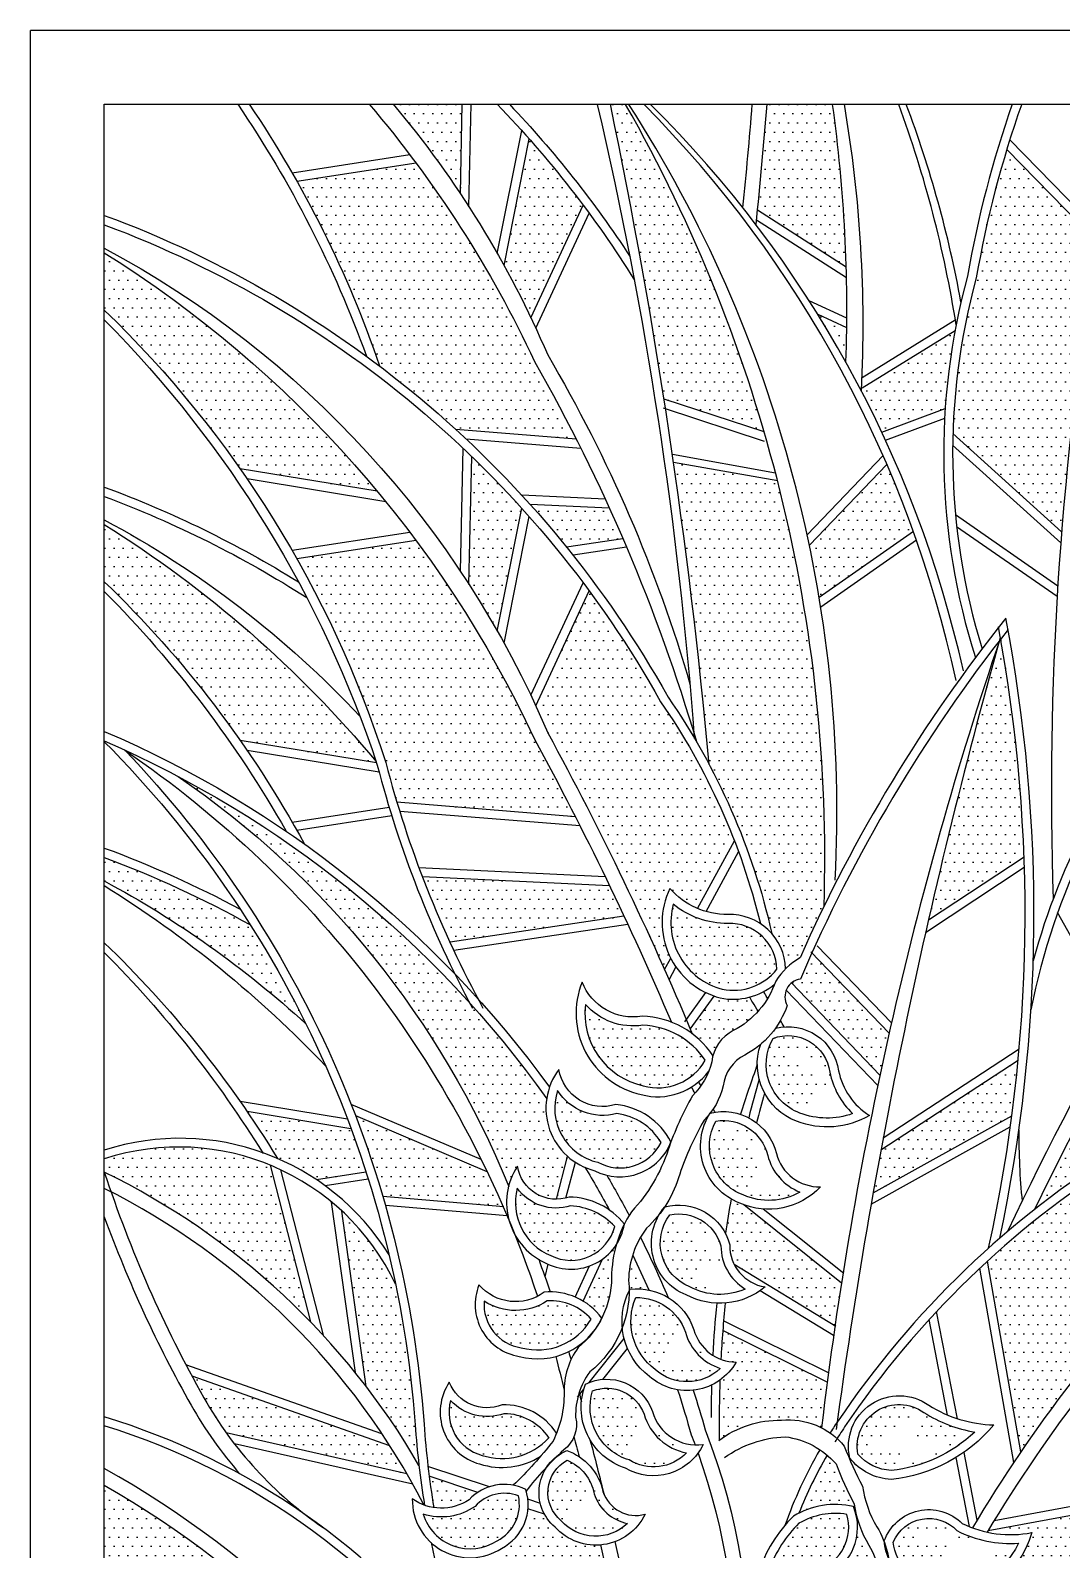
# Model space of a CAD drawing. Extents: x -51224 to -13975, y -20628 to 9094.
# Drawn here: x -36135 to -35438, y -17289 to -16262 of the extents above; entities that cross this region are included whole.
import ezdxf

# ---------------------------------------------------------------- set-up
doc = ezdxf.new("R2010")
doc.units = 0
doc.header["$LTSCALE"] = 5
doc.header["$MEASUREMENT"] = 0
for name, color, linetype in [('0-1', 1, 'CONTINUOUS'), ('0-3', 3, 'CONTINUOUS'), ('0-4', 4, 'CONTINUOUS'), ('MET', 2, 'CONTINUOUS')]:
    doc.layers.add(name, color=color, linetype=linetype)
pattern_1 = [(0, (-64228.711, -13824.664), (3.125, 6.25), [0, -6.25])]

msp = doc.modelspace()

# ---------------------------------------------------------------- hatches: boundary and pattern name
at = {"layer": 'MET'}
h = msp.add_hatch(dxfattribs=at)
h.set_pattern_fill('DOTS', color=256, scale=100, style=0)
h.set_pattern_definition(pattern_1)
h.paths.add_polyline_path([(-35844.4, -16372.5), (-35843.1, -16312.1), (-35889.9, -16312.1, -0.028256)])
h.paths.add_polyline_path([(-35761.3, -16380.4, 0.020153), (-35797.9, -16335.5), (-35814.8, -16421.1, -0.014801), (-35796.7, -16456.4)])
h = msp.add_hatch(dxfattribs=at)
h.set_pattern_fill('DOTS', color=256, scale=100, style=0)
h.set_pattern_definition(pattern_1)
h.paths.add_polyline_path([(-35629.7, -16566.8), (-35700.2, -16554.3, -0.013052), (-35676.1, -16758.5, -0.067332), (-35633.7, -16872.7, -0.174695), (-35624.3, -16896.6, -0.066106), (-35614.6, -16889.3, -0.009125), (-35598.3, -16854.3, 0.070612)])
h.paths.add_polyline_path([(-35732.6, -16312.1), (-35742.9, -16312.1, -0.012859), (-35706.6, -16511.4), (-35638.8, -16533.6, 0.058646)])
h = msp.add_hatch(dxfattribs=at)
h.set_pattern_fill('DOTS', color=256, scale=100, style=0)
h.set_pattern_definition(pattern_1)
h.paths.add_polyline_path([(-35592.4, -16312.1), (-35636.8, -16312.1, -0.00456), (-35643.3, -16383.7), (-35583.3, -16422.2, 0.02686)])
h.paths.add_polyline_path([(-35583.4, -16486.5, 0.005662), (-35582.9, -16463.2), (-35602.4, -16454.3, -0.012032)])
h = msp.add_hatch(dxfattribs=at)
h.set_pattern_fill('DOTS', color=256, scale=100, style=0)
h.set_pattern_definition(pattern_1)
h.paths.add_polyline_path([(-35511.1, -16534.7), (-35437.6, -16601.1, -0.020135), (-35416.3, -16423.7, -0.007434), (-35414.8, -16403.9), (-35474.7, -16342.7, 0.031016), (-35495.3, -16429.5, 0.059522)])
h = msp.add_hatch(dxfattribs=at)
h.set_pattern_fill('DOTS', color=256, scale=100, style=0)
h.set_pattern_definition(pattern_1)
h.paths.add_polyline_path([(-35847.5, -16531.9), (-35766, -16538.6, 0.0123), (-35794.2, -16486.1, 0.050651), (-35874.4, -16351.8), (-35955, -16364.2, -0.046527), (-35899.1, -16489, -0.023137)])
h.paths.add_polyline_path([(-35797.2, -16582.6, -0.013133), (-35772.5, -16611.6), (-35734.4, -16605.9, 0.004671), (-35743.6, -16585.2)])
h = msp.add_hatch(dxfattribs=at)
h.set_pattern_fill('DOTS', color=256, scale=100, style=0)
h.set_pattern_definition(pattern_1)
h.paths.add_polyline_path([(-36085.3, -16412.5), (-36085.3, -16451.2, -0.04806), (-35993.5, -16558.5), (-35900.6, -16573.8, 0.079678)])
h.paths.add_polyline_path([(-35894.9, -16757.1, 0.009498), (-35887.3, -16784), (-35766.6, -16793.9, 0.006702), (-35794.2, -16741.5, 0.050651), (-35874.4, -16607.1), (-35955, -16619.5, -0.051095)])
h.paths.add_polyline_path([(-35870.1, -16834.4, 0.016347), (-35851.4, -16878.7), (-35733.7, -16861.1, 0.002576), (-35743.4, -16840.6)])
h = msp.add_hatch(dxfattribs=at)
h.set_pattern_fill('DOTS', color=256, scale=100, style=0)
h.set_pattern_definition(pattern_1)
h.paths.add_polyline_path([(-35572.9, -16504.1, -0.000494), (-35573, -16505.9, -0.009971), (-35559.3, -16533.7), (-35516.3, -16517.7, -0.029213), (-35509.6, -16465.1)])
h = msp.add_hatch(dxfattribs=at)
h.set_pattern_fill('DOTS', color=256, scale=100, style=0)
h.set_pattern_definition(pattern_1)
h.paths.add_polyline_path([(-35838.6, -16636.7, -0.013837), (-35819.4, -16668.4), (-35802.9, -16585.2, 0.016904), (-35836.7, -16550.3)])
h.paths.add_polyline_path([(-35706.2, -16897.2), (-35702.1, -16889.5, -0.236339), (-35702.6, -16842.4, 0.113645), (-35683.9, -16855.9), (-35659, -16810.1, 0.059522), (-35708.9, -16716.1, 0.031016), (-35757.2, -16641.2), (-35793.4, -16718.8, -0.007434), (-35785.3, -16737, -0.020135)])
h.paths.add_polyline_path([(-35688.8, -16937.5, -0.000382), (-35687.5, -16940.6, -0.085613), (-35673.5, -16955.4, -0.211809), (-35659.7, -16938.5, 0.089028), (-35643, -16925.4, 0.001039), (-35646.6, -16919.4, 0.001437), (-35648.5, -16915.8, -0.115598), (-35668.5, -16916.4, -0.020679), (-35672.7, -16915.1)])
h = msp.add_hatch(dxfattribs=at)
h.set_pattern_fill('DOTS', color=256, scale=100, style=0)
h.set_pattern_definition(pattern_1)
h.paths.add_polyline_path([(-35608.2, -16610.3, -0.010073), (-35601.6, -16645.3), (-35537.9, -16600.8, 0.015375), (-35555.8, -16555.6)])
h = msp.add_hatch(dxfattribs=at)
h.set_pattern_fill('DOTS', color=256, scale=100, style=0)
h.set_pattern_definition(pattern_1)
h.paths.add_polyline_path([(-35993.5, -16742.2), (-35901.1, -16757.4, 0.000262), (-35901.3, -16756.6, 0.079323), (-36085.3, -16596.2), (-36085.3, -16634.9, -0.04806)])
h = msp.add_hatch(dxfattribs=at)
h.set_pattern_fill('DOTS', color=256, scale=100, style=0)
h.set_pattern_definition(pattern_1)
h.paths.add_polyline_path([(-35154.3, -16600.2, 0.008557), (-35172.9, -16619), (-35094.3, -16640.6, -0.02389), (-35055.4, -16595.4)])
h.paths.add_polyline_path([(-35210.2, -16843.1, 0.015914), (-35190, -16807), (-35310, -16803, 0.004328), (-35330.9, -16835.1)])
h.paths.add_polyline_path([(-35455.9, -17059.4, -0.064011), (-35316.7, -16976, 0.042189), (-35244.3, -16893.9), (-35349.9, -16865.5, 0.025021)])
h = msp.add_hatch(dxfattribs=at)
h.set_pattern_fill('DOTS', color=256, scale=100, style=0)
h.set_pattern_definition(pattern_1)
h.paths.add_polyline_path([(-35478.8, -16673.7, 0.000266), (-35479.5, -16674.6, 0.012522), (-35527.6, -16863.6), (-35463, -16821, 0.035264)])
h = msp.add_hatch(dxfattribs=at)
h.set_pattern_fill('DOTS', color=256, scale=100, style=0)
h.set_pattern_definition(pattern_1)
h.paths.add_polyline_path([(-35915.2, -16996.2, -0.019491), (-35896.9, -17050.7), (-35815.5, -17057.5, 0.008993), (-35826.3, -17033.9)])
h.paths.add_polyline_path([(-36035.4, -16766.6, -0.146878), (-35811.7, -17043.8, -0.082965), (-35805.8, -17030.2, 0.368074), (-35779.4, -17052.5), (-35771.8, -17023.6, -0.25418), (-35786, -16984.5, 0.116693)])
h.paths.add_polyline_path([(-35742.1, -17105.6, -0.069145), (-35738.8, -17083.2, -0.093982), (-35748.3, -17093), (-35761.3, -17121.4, -0.09996), (-35748.7, -17132.9, 0.115857)])
h.paths.add_polyline_path([(-35727.8, -17090.3, 0.070049), (-35730.6, -17107.2, -0.022195), (-35730.2, -17113.4, -0.0826), (-35716.9, -17113.8, 0.009056)])
h = msp.add_hatch(dxfattribs=at)
h.set_pattern_fill('DOTS', color=256, scale=100, style=0)
h.set_pattern_definition(pattern_1)
h.paths.add_polyline_path([(-35948.9, -16933.9, 0.026278), (-35986.5, -16867, 0.037889), (-36085.3, -16821.4), (-36085.3, -16837.3, -0.062663)])
h.paths.add_polyline_path([(-35988.7, -16993.2, -0.012858), (-35968.1, -17025, -0.045024), (-35941.8, -17039.3), (-35908.3, -17034.1, 0.010614), (-35918.4, -17004.8)])
h = msp.add_hatch(dxfattribs=at)
h.set_pattern_fill('DOTS', scale=100, style=0)
h.set_pattern_definition(pattern_1)
edge = h.paths.add_edge_path()
edge.add_arc((-35771.5, -17099.9), 42.9, 42.4347, 87.7573)
edge.add_arc((-35779.5, -17025.9), 32.6, 216.1166, 287.2577, ccw=False)
edge.add_arc((-35768.3, -17054.8), 38.8, 165.605, 247.4768)
edge.add_arc((-35769.5, -17063.2), 30.6, 243.5251, 345.2523)
edge = h.paths.add_edge_path()
edge.add_arc((-35744, -17035.7), 41.5, 31.3781, 82.4478)
edge.add_arc((-35748.2, -16959.9), 35.9, 212.1859, 285.5371, ccw=False)
edge.add_arc((-35742.9, -16990.9), 37.5, 161.5606, 257.0397)
edge.add_arc((-35736.4, -17000.3), 31.1, 241.2384, 333.6474)
edge = h.paths.add_edge_path()
edge.add_arc((-35723.3, -16988.5), 53.8, 33.8978, 87.578)
edge.add_arc((-35727.7, -16892.6), 42.7, 221.2854, 278.9359, ccw=False)
edge.add_arc((-35709.9, -16926.8), 50.2, 173.0921, 257.7815)
edge.add_arc((-35710.8, -16940.2), 36.9, 254.6177, 330.3629)
edge = h.paths.add_edge_path()
edge.add_arc((-35662.1, -16897.8), 31.8, 1.3562, 92.1256)
edge.add_arc((-35663.8, -16808.4), 57.6, 230.757, 270.5639, ccw=False)
edge.add_arc((-35655.2, -16865.4), 46.7, 164.5842, 255.2337)
edge.add_arc((-35659.8, -16873.4), 37.9, 258.8615, 321.3503)
edge = h.paths.add_edge_path()
edge.add_arc((-35622.7, -16970.4), 28.6, 7.5818, 110.6768, ccw=False)
edge.add_arc((-35542.5, -16956.2), 53, 191.3468, 226.4304)
edge.add_arc((-35596.3, -16946.1), 51.5, 248.9836, 289.6136, ccw=False)
edge.add_arc((-35602.2, -16961.2), 35.3, 150.1777, 249.189, ccw=False)
edge = h.paths.add_edge_path()
edge.add_arc((-35666.6, -17030.2), 31, 13.6108, 99.1965, ccw=False)
edge.add_arc((-35601.5, -17014.1), 36, 194.1039, 248.4346)
edge.add_arc((-35635.8, -17011.3), 41.9, 245.7438, 300.1079, ccw=False)
edge.add_arc((-35640.6, -17016.6), 35.3, 151.2176, 249.4447, ccw=False)
edge = h.paths.add_edge_path()
edge.add_arc((-35696.8, -17092.2), 29.8, 15.8061, 101.5558, ccw=False)
edge.add_arc((-35633.9, -17083.9), 34.2, 180.282, 238.6534)
edge.add_arc((-35668.9, -17074.5), 42.4, 241.5645, 294.0302, ccw=False)
edge.add_arc((-35677.4, -17082.2), 31.8, 142.9301, 248.3543, ccw=False)
edge = h.paths.add_edge_path()
edge.add_arc((-35724.9, -17153.7), 34.7, 18.9456, 91.3188, ccw=False)
edge.add_arc((-35657.5, -17132.7), 35.9, 195.6588, 252.0736)
edge.add_arc((-35691, -17143.4), 32.4, 228.2761, 313.6683, ccw=False)
edge.add_arc((-35688.5, -17135.1), 40.5, 156.6453, 233.54, ccw=False)
h = msp.add_hatch(dxfattribs=at)
h.set_pattern_fill('DOTS', color=256, scale=100, style=0)
h.set_pattern_definition(pattern_1)
h.paths.add_polyline_path([(-35560.5, -16968.5, -0.00277), (-35554.3, -16940.2), (-35606.5, -16886, 0.004609), (-35614.3, -16903.7, 0.139817), (-35620.3, -16906.2)])
h = msp.add_hatch(dxfattribs=at)
h.set_pattern_fill('DOTS', color=256, scale=100, style=0)
h.set_pattern_definition(pattern_1)
h.paths.add_polyline_path([(-35374.5, -17292.2, 0.015604), (-35334, -17248), (-35487.3, -17276.5, 0.000296), (-35487.9, -17277.6, 0.102783), (-35457.8, -17277.9, -0.111165), (-35470.1, -17301.2)])
h.paths.add_polyline_path([(-35367.3, -17115.8, 0.010349), (-35394.7, -17147), (-35254.2, -17140.8, 0.010066), (-35234, -17107.8)])
h.paths.add_polyline_path([(-35204.4, -17053.5, 0.031871), (-35156.5, -16941, 0.053262), (-35324.5, -17071.8)])
h = msp.add_hatch(dxfattribs=at)
h.set_pattern_fill('DOTS', color=256, scale=100, style=0)
h.set_pattern_definition(pattern_1)
h.paths.add_polyline_path([(-35471.3, -16996.2, 0.009034), (-35467, -16958.5), (-35559.8, -17019.1, 0.001898), (-35565.1, -17048.2)])
h = msp.add_hatch(dxfattribs=at)
h.set_pattern_fill('DOTS', color=256, scale=100, style=0)
h.set_pattern_definition(pattern_1)
h.paths.add_polyline_path([(-35304.4, -17039.5, -0.005638), (-35287.3, -17024.5), (-35283.1, -16968.9, 0.008916), (-35303.9, -16977.1)])
h.paths.add_polyline_path([(-35465.1, -17223.3, -0.025381), (-35403.5, -17141.8), (-35418.7, -17039.5, 0.035018), (-35487.7, -17094.3)])
at = {"layer": 'MET', "linetype": 'CONTINUOUS'}
h = msp.add_hatch(dxfattribs=at)
h.set_pattern_fill('DOTS', color=256, scale=100, style=0)
h.set_pattern_definition(pattern_1)
h.paths.add_polyline_path([(-35880.6, -17238.2, 0.011269), (-35892.1, -17219.3), (-36025.9, -17172.2, 0.004849), (-36017.9, -17186.8, 0.026856), (-36002.8, -17210.5)])
h.paths.add_polyline_path([(-35908.1, -17179.1, -0.03218), (-35872.4, -17232.4, -0.010433), (-35875, -17205.1, 0.03293), (-35888.3, -17109.9, 0.095283), (-35924.6, -17060.5)])
h.paths.add_polyline_path([(-35945.8, -17135.4), (-35973.1, -17029.5, 0.178368), (-36085.3, -17025.2), (-36085.3, -17034.1, -0.087067)])
at = {"layer": 'MET'}
h = msp.add_hatch(dxfattribs=at)
h.set_pattern_fill('DOTS', color=256, scale=100, style=0)
h.set_pattern_definition(pattern_1)
h.paths.add_polyline_path([(-35627.1, -17201.9, -0.143846), (-35600, -17207, -0.002967), (-35596.2, -17176.2), (-35666.8, -17141.2, 0.00581), (-35668.1, -17160.7, 0.08905), (-35657.7, -17162.6, -0.107789), (-35668.7, -17174.8, 0.012105), (-35669.2, -17215.5, -0.167276)])
h.paths.add_polyline_path([(-35652.6, -17056.2, -0.01521), (-35655.3, -17055.1, -0.039796), (-35661.2, -17052.3, 0.007004), (-35665.1, -17075.5, -0.058752), (-35662.1, -17083.3, 0.123248), (-35659.1, -17096.7), (-35590.9, -17138.2, -0.002798), (-35586.5, -17109.2)])
h = msp.add_hatch(dxfattribs=at)
h.set_pattern_fill('DOTS', scale=100, style=0)
h.set_pattern_definition(pattern_1)
edge = h.paths.add_edge_path()
edge.add_arc((-35814.6, -17277.7), 26.4, 68.8835, 138.5713)
edge.add_arc((-35857.2, -17227.5), 39.9, 252.055, 304.8191, ccw=False)
edge.add_arc((-35837.9, -17255.9), 33.1, 196.8514, 303.465)
edge.add_arc((-35831.9, -17258.9), 27.4, 296.5563, 372.3117)
edge = h.paths.add_edge_path()
edge.add_arc((-35784.6, -17257.8), 31.5, 11.2351, 66.5484, ccw=False)
edge.add_arc((-35725.6, -17242.8), 29.5, 197.5881, 258.9562)
edge.add_arc((-35752.8, -17249.3), 31.1, 221.4504, 313.865, ccw=False)
edge.add_arc((-35760.4, -17250.8), 24.8, 118.2448, 230.5735, ccw=False)
edge = h.paths.add_edge_path()
edge.add_arc((-35745.3, -17207), 26.8, 19.782, 110.9838, ccw=False)
edge.add_arc((-35684.6, -17187.6), 37, 196.1986, 259.531)
edge.add_arc((-35713.7, -17202.3), 31.2, 238.147, 316.0107, ccw=False)
edge.add_arc((-35719.4, -17193.2), 37.2, 162.3712, 253.1445, ccw=False)
edge = h.paths.add_edge_path()
edge.add_arc((-35783.6, -17158.5), 37.3, 41.7668, 93.2044)
edge.add_arc((-35807.2, -17089.2), 38.5, 236.7425, 303.7634, ccw=False)
edge.add_arc((-35798.8, -17123.7), 29.6, 175.6353, 261.4581)
edge.add_arc((-35792.1, -17112.4), 42, 254.6677, 329.647)
edge = h.paths.add_edge_path()
edge.add_arc((-35814.9, -17234), 36.5, 33.2517, 90.0682)
edge.add_arc((-35826.3, -17165.7), 33.7, 222.7691, 289.6208, ccw=False)
edge.add_arc((-35821.8, -17196.5), 30.3, 164.9851, 254.9151)
edge.add_arc((-35816.3, -17184.6), 43.2, 252.0503, 317.5348)
h = msp.add_hatch(dxfattribs=at)
h.set_pattern_fill('DOTS', scale=100, style=0)
h.set_pattern_definition(pattern_1)
edge = h.paths.add_edge_path()
edge.add_arc((-35521.1, -17714.4), 24.5, 71.5768, 160.3033)
edge.add_arc((-35570.9, -17684.4), 34.4, 275.7529, 320.8708, ccw=False)
edge.add_arc((-35546.9, -17705.8), 24.2, 212.2523, 298.1657)
edge.add_arc((-35555.3, -17690.1), 41.9, 298.0731, 358.5435)
edge = h.paths.add_edge_path()
edge.add_arc((-35488.3, -17665.2), 19.8, 26.1456, 133.9812, ccw=False)
edge.add_arc((-35450.3, -17635.8), 29, 225.6729, 278.075)
edge.add_arc((-35469.7, -17654.9), 25.4, 261.6893, 337.9388, ccw=False)
edge.add_arc((-35469.9, -17648), 32.3, 185.3549, 263.8417, ccw=False)
edge = h.paths.add_edge_path()
edge.add_arc((-35492.3, -17589.7), 18.5, 34.7628, 132.7768, ccw=False)
edge.add_arc((-35454.4, -17561.2), 29, 218.2828, 292.3511)
edge.add_arc((-35466.1, -17586.3), 22.8, 245.8707, 355.6218, ccw=False)
edge.add_arc((-35466.8, -17569.5), 38.6, 189.9909, 257.211, ccw=False)
edge = h.paths.add_edge_path()
edge.add_arc((-35522.4, -17641.6), 23.6, 77.867, 156.4098)
edge.add_arc((-35578.9, -17622), 36.3, 289.1803, 343.7899, ccw=False)
edge.add_arc((-35549.1, -17644.1), 21.6, 214.3541, 330.787)
edge.add_arc((-35568.9, -17620.5), 51.5, 318.5729, 362.2749)
edge = h.paths.add_edge_path()
edge.add_arc((-35530.5, -17581.7), 36.5, 84.292, 151.3415)
edge.add_arc((-35618.5, -17542), 60.2, 302.3873, 338.3712, ccw=False)
edge.add_arc((-35568.5, -17579.7), 22.1, 216.6058, 298.1262)
edge.add_arc((-35572, -17555.1), 46.2, 287.5358, 372.1232)
edge = h.paths.add_edge_path()
edge.add_arc((-35495.3, -17513.4), 18.2, 31.6944, 158.7938, ccw=False)
edge.add_arc((-35449.5, -17486.3), 35.1, 209.9539, 288.287)
edge.add_arc((-35470.4, -17509.2), 33.6, 243.2441, 342.116, ccw=False)
edge.add_arc((-35472.4, -17501.1), 40.4, 188.1268, 250.9374, ccw=False)
edge = h.paths.add_edge_path()
edge.add_arc((-35539.3, -17496), 24.5, 80.198, 160.4093)
edge.add_arc((-35609.9, -17473.7), 49.6, 284.6699, 343.5005, ccw=False)
edge.add_arc((-35575.3, -17507.4), 26.3, 212.9125, 304.51)
edge.add_arc((-35578.3, -17486.9), 45.7, 292.9115, 379.2699)
edge = h.paths.add_edge_path()
edge.add_arc((-35502.9, -17440.3), 26.1, 50.9417, 146.4228, ccw=False)
edge.add_arc((-35454.9, -17362.3), 65.8, 241.3063, 276.7007)
edge.add_arc((-35487.4, -17412.9), 42.8, 254.3449, 339.8674, ccw=False)
edge.add_arc((-35490.3, -17420.4), 34.8, 189.0064, 255.7128, ccw=False)
edge = h.paths.add_edge_path()
edge.add_arc((-35551.9, -17425.8), 25.9, 81.1666, 174.8095)
edge.add_arc((-35639.6, -17405.2), 64.5, 302.039, 343.5829, ccw=False)
edge.add_arc((-35590, -17424.4), 38.7, 246.6656, 293.4272)
edge.add_arc((-35594.2, -17415.3), 48.7, 293.6978, 378.0338)
edge = h.paths.add_edge_path()
edge.add_arc((-35512.4, -17374.4), 25.2, 63.4248, 148.4833, ccw=False)
edge.add_arc((-35477.8, -17310.3), 47.6, 240.683, 296.8199)
edge.add_arc((-35500.6, -17340.6), 46, 262.8804, 344.6489, ccw=False)
edge.add_arc((-35507.9, -17360.2), 26, 182.014, 273.4981, ccw=False)
edge = h.paths.add_edge_path()
edge.add_arc((-35572.9, -17352.7), 26.3, 71.4014, 171.2686)
edge.add_arc((-35638.5, -17348.1), 39.6, 299.7351, 359.1111, ccw=False)
edge.add_arc((-35599.7, -17339.8), 46.8, 245.8155, 275.6657)
edge.add_arc((-35610.8, -17341), 48.1, 289.1317, 375.8481)
edge = h.paths.add_edge_path()
edge.add_arc((-35590.7, -17313.2), 48.3, 80.7215, 120.5242)
edge.add_arc((-35552.8, -17334.5), 88.6, 134.7962, 158.931)
edge.add_arc((-35618.3, -17269), 37.8, 242.9832, 296.3684)
edge.add_arc((-35612, -17274.3), 30.3, 290.0811, 376.8318)
edge = h.paths.add_edge_path()
edge.add_arc((-35527.4, -17294.4), 26.1, 43.1749, 157.2066, ccw=False)
edge.add_arc((-35472.2, -17205.3), 79.9, 243.0519, 273.8288)
edge.add_arc((-35515.8, -17262.3), 54, 261.6878, 335.0862, ccw=False)
edge.add_arc((-35514.6, -17279.7), 37.1, 187.1713, 256.0957, ccw=False)
edge = h.paths.add_edge_path()
edge.add_arc((-35547.5, -17219.6), 28.4, 53.8953, 190.5436, ccw=False)
edge.add_arc((-35481.1, -17118.5), 92.7, 237.5778, 260.5634)
edge.add_arc((-35563.1, -17138.9), 97.5, 276.0003, 313.2797, ccw=False)
edge.add_arc((-35551.3, -17204.4), 31.6, 220.3688, 267.0518, ccw=False)
h = msp.add_hatch(dxfattribs=at)
h.set_pattern_fill('DOTS', color=256, scale=100, style=0)
h.set_pattern_definition(pattern_1)
h.paths.add_polyline_path([(-35559, -17394.7, -0.001097), (-35556.9, -17390.4, -0.005939), (-35547.2, -17368.6, 0.044288), (-35554.5, -17353.3, -0.003625), (-35556.7, -17340.8, -0.324126), (-35593.8, -17392.3, -0.198244), (-35632.5, -17381.2, 0.361189), (-35604.9, -17348.3, -0.501947), (-35559.5, -17323.4, -0.000323), (-35559.7, -17322.3, 0.156949), (-35568, -17286.6, -0.101274), (-35577.9, -17258.6, -0.03088), (-35590.2, -17231.5, 0.039107), (-35596.3, -17225.5, 0.036089), (-35615.3, -17264.8, -0.176208), (-35578.4, -17260.3, -0.424854), (-35599.2, -17308.4, -0.17978), (-35629.5, -17311.3, 0.041284), (-35636.2, -17360.7, 0.127883), (-35609.9, -17455.7, 0.188197), (-35583.6, -17422.3, -0.318704)])
at = {"layer": 'MET', "linetype": 'CONTINUOUS'}
h = msp.add_hatch(dxfattribs=at)
h.set_pattern_fill('DOTS', color=256, scale=100, style=0)
h.set_pattern_definition(pattern_1)
h.paths.add_polyline_path([(-35883.4, -17422.9, 0.099038), (-36085.3, -17246), (-36085.3, -17363.5, -0.023587), (-36024.7, -17429.6)])
h.paths.add_polyline_path([(-35844.2, -17519, -0.201809), (-35897.6, -17546.8, -0.279095), (-35936.6, -17528.5, 0.164509), (-35903.7, -17503.2, -0.315427), (-35835.8, -17494.1, -0.00052), (-35835.7, -17493.9, 0.017344), (-35861.1, -17453.8), (-35979.6, -17488.2, -0.021153), (-35935.8, -17555.8, 0.054369), (-35909.6, -17590.9, 0.001844), (-35909.3, -17589.7, -0.461655), (-35847.1, -17569.4, -0.007468), (-35846.9, -17554.7, -0.058651), (-35845.6, -17525.8, -0.012704)])
at = {"layer": 'MET'}
h = msp.add_hatch(dxfattribs=at)
h.set_pattern_fill('DOTS', color=256, scale=100, style=0)
h.set_pattern_definition(pattern_1)
h.paths.add_polyline_path([(-35705.7, -17589.6), (-35700.5, -17595.2, 0.028069), (-35735.6, -17349.8), (-35844.4, -17340.1, 0.111187)])
h.paths.add_polyline_path([(-35780.3, -17274.2, -0.092086), (-35787.4, -17265.5), (-35798.7, -17261.8, -0.259894), (-35816.6, -17288.6, -0.038094), (-35821.8, -17291.5), (-35742.9, -17314.7, 0.003299), (-35749.3, -17286.2, -0.236624)])
h.paths.add_polyline_path([(-35838.5, -17255.7, -0.060634), (-35832.5, -17250.7), (-35865.5, -17239.8, 0.008253), (-35862.4, -17261, 0.187076)])

# ---------------------------------------------------------------- linework, layer by layer
at = {"layer": '0-1'}
for p, q in [((-35844.4, -16372.5, 0), (-35843.1, -16312.1, 0)), ((-35838.6, -16381.4, 0), (-35837.1, -16312.1, 0)), ((-35819.4, -16413, 0), (-35802.9, -16329.9, 0)), ((-35814.8, -16421.1, 0), (-35797.9, -16335.5, 0)), ((-35414.8, -16403.9, 0), (-35474.7, -16342.7, 0)), ((-35414, -16396.1, 0), (-35472.7, -16336.2, 0)), ((-35878.5, -16346.3, 0), (-35958.1, -16358.6, 0)), ((-35874.4, -16351.8, 0), (-35955, -16364.2, 0)), ((-35796.7, -16456.4, 0), (-35761.3, -16380.4, 0)), ((-35583.3, -16422.2, 0), (-35643.3, -16383.7, 0)), ((-35793.4, -16463.4, 0), (-35757.2, -16385.8, 0)), ((-35583.1, -16429.5, 0), (-35644, -16390.4, 0)), ((-35582.9, -16456.6, 0), (-35608.3, -16445, 0)), ((-35582.9, -16463.2, 0), (-35602.4, -16454.3, 0)), ((-35572.6, -16496.9, 0), (-35509.5, -16457.9, 0)), ((-35572.5, -16503.8, 0), (-35509.6, -16465.1, 0)), ((-35638.7, -16540, 0), (-35706.9, -16517.6, 0)), ((-35638.8, -16533.6, 0), (-35706.6, -16511.4, 0)), ((-35559.3, -16533.7, 0), (-35516.3, -16517.7, 0)), ((-35556.7, -16539.1, 0), (-35516.7, -16524.3, 0)), ((-35766, -16538.6, 0), (-35847.5, -16531.9, 0)), ((-35762.8, -16544.8, 0), (-35840.4, -16538.5, 0)), ((-35437.6, -16601.1, 0), (-35511.1, -16534.7, 0)), ((-35844.4, -16627.8, 0), (-35842.6, -16544.6, 0)), ((-35631.1, -16561.5, 0), (-35700.9, -16549, 0)), ((-35609.7, -16603.2, 0), (-35558.4, -16549.6, 0)), ((-35438.2, -16608.7, 0), (-35511.3, -16542.6, 0)), ((-35900.6, -16573.8, 0), (-35993.5, -16558.5, 0)), ((-35838.6, -16636.7, 0), (-35836.7, -16550.3, 0)), ((-35629.7, -16566.8, 0), (-35700.2, -16554.3, 0)), ((-35608.2, -16610.3, 0), (-35555.8, -16555.6, 0)), ((-35894.9, -16580.8, 0), (-35988.7, -16565.4, 0)), ((-35746.4, -16579.1, 0), (-35802.9, -16576.3, 0)), ((-35819.4, -16668.4, 0), (-35802.9, -16585.2, 0)), ((-35814.8, -16676.4, 0), (-35797.9, -16590.8, 0)), ((-35743.6, -16585.2, 0), (-35797.2, -16582.6, 0)), ((-35440.2, -16638, 0), (-35509.4, -16589.8, 0)), ((-35601.6, -16645.3, 0), (-35537.9, -16600.8, 0)), ((-35440.6, -16645, 0), (-35508.6, -16597.7, 0)), ((-35878.5, -16601.7, 0), (-35958.1, -16613.9, 0)), ((-35874.4, -16607.1, 0), (-35955, -16619.5, 0)), ((-35734.4, -16605.9, 0), (-35772.5, -16611.6, 0)), ((-35600.6, -16651.9, 0), (-35535.8, -16606.7, 0)), ((-35731.9, -16611.6, 0), (-35768.1, -16617, 0)), ((-35796.7, -16711.7, 0), (-35761.3, -16635.7, 0)), ((-35793.4, -16718.8, 0), (-35757.2, -16641.2, 0)), ((-35901.1, -16757.4, 0), (-35993.5, -16742.2, 0)), ((-35899.3, -16763.8, 0), (-35988.7, -16749.1, 0)), ((-35766.6, -16793.9, 0), (-35887.3, -16784, 0)), ((-35892.5, -16787.5, 0), (-35958.1, -16797.7, 0)), ((-35890.7, -16793.3, 0), (-35955, -16803.2, 0)), ((-35763.4, -16800.1, 0), (-35885.4, -16790.2, 0)), ((-35683.9, -16855.9, 0), (-35659, -16810.1, 0)), ((-35678.1, -16857.9, 0), (-35656.2, -16817.5, 0)), ((-35527.6, -16863.6, 0), (-35463, -16821, 0)), ((-35746.4, -16834.4, 0), (-35872.4, -16828.3, 0)), ((-35743.4, -16840.6, 0), (-35870.1, -16834.4, 0)), ((-35529.6, -16872.1, 0), (-35462.8, -16828, 0)), ((-35733.7, -16861.1, 0), (-35851.4, -16878.7, 0)), ((-35731, -16866.8, 0), (-35848.8, -16884.4, 0)), ((-35399.9, -16930.9, 0), (-35440.3, -16858.6, 0)), ((-35554.3, -16940.2, 0), (-35607.2, -16885.2, 0)), ((-35552.7, -16933.2, 0), (-35602.9, -16881.1, 0)), ((-35706.2, -16897.2, 0), (-35702.1, -16889.5, 0)), ((-35703.2, -16904.1, 0), (-35698.5, -16895.5, 0)), ((-35560.5, -16968.5, 0), (-35620.3, -16906.2, 0)), ((-35692.6, -16932.5, 0), (-35678.4, -16912.7, 0)), ((-35688.8, -16937.5, 0), (-35672.7, -16915.1, 0)), ((-35562, -16975.6, 0), (-35624, -16911.1, 0)), ((-35559.8, -17019.1, 0), (-35467, -16958.5, 0)), ((-35558.3, -17011, 0), (-35466.3, -16950.8, 0)), ((-35920.8, -16998.3, 0), (-35993.5, -16986.3, 0)), ((-35830.3, -17025.7, 0), (-35918.2, -16988.5, 0)), ((-35918.4, -17004.8, 0), (-35988.7, -16993.2, 0)), ((-35826.3, -17033.9, 0), (-35915.2, -16996.2, 0)), ((-35565.1, -17048.2, 0), (-35471.3, -16996.2, 0)), ((-35566.4, -17055.8, 0), (-35472.3, -17003.6, 0)), ((-35973.1, -17029.5, 0), (-35945.8, -17135.4, 0)), ((-35966.1, -17032.5, 0), (-35937.3, -17144.4, 0)), ((-35779.4, -17052.5, 0), (-35771.8, -17023.6, 0)), ((-35773, -17051.7, 0), (-35766.6, -17027.5, 0)), ((-35908.3, -17034.1, 0), (-35941.8, -17039.3, 0)), ((-35906.7, -17038.9, 0), (-35935.9, -17043.4, 0)), ((-35815, -17057.6, 0), (-35896.9, -17050.7, 0)), ((-35915.4, -17169.7, 0), (-35931.5, -17054.4, 0)), ((-35908.1, -17179.1, 0), (-35924.6, -17060.5, 0)), ((-35812.8, -17063.8, 0), (-35895.1, -17056.8, 0)), ((-35586.5, -17109.2, 0), (-35652.6, -17056.2, 0)), ((-35584.9, -17102.8, 0), (-35639.4, -17059.1, 0)), ((-35761.3, -17121.4, 0), (-35748.3, -17093, 0)), ((-35465.1, -17223.3, 0), (-35487.7, -17094.3, 0)), ((-35787.1, -17105, 0), (-35784.9, -17096.4, 0)), ((-35766.7, -17118.6, 0), (-35757, -17097.6, 0)), ((-35590.4, -17138.5, 0), (-35659.1, -17096.7, 0)), ((-35470, -17230.5, 0), (-35492.9, -17099.2, 0)), ((-35591.9, -17144.6, 0), (-35641.6, -17114.4, 0)), ((-35595.4, -17169.9, 0), (-35666.3, -17134.8, 0)), ((-35514.7, -17198.4, 0), (-35527.2, -17133.9, 0)), ((-35508.1, -17200.9, 0), (-35522.2, -17128.4, 0)), ((-35596.2, -17176.2, 0), (-35666.8, -17141.2, 0)), ((-35897.5, -17211.1, 0), (-36030.1, -17164.4, 0)), ((-35892.1, -17219.3, 0), (-36025.9, -17172.2, 0)), ((-35880.6, -17238.2, 0), (-36002.8, -17210.5, 0)), ((-35876.6, -17245.2, 0), (-35997.3, -17217.9, 0)), ((-35500, -17273.9, 0), (-35509, -17227.2, 0)), ((-35494.7, -17269.5, 0), (-35503.6, -17223.7, 0)), ((-35824.7, -17246.9, 0), (-35866.3, -17233.2, 0)), ((-35832.5, -17250.7, 0), (-35865.5, -17239.8, 0)), ((-35487.3, -17276.5, 0), (-35334, -17248, 0)), ((-35483.1, -17269.7, 0), (-35327.9, -17240.7, 0)), ((-35790.2, -17258.3, 0), (-35798.8, -17255.4, 0)), ((-35787.4, -17265.5, 0), (-35798.7, -17261.8, 0))]:
    msp.add_line(p, q, dxfattribs=at)
at = {"layer": '0-3', "linetype": 'CONTINUOUS'}
for p, q in [((-35790.7, -17095.1, 0), (-35790.3, -17093.7, 0)), ((-35757.3, -17176.5, 0), (-35733.5, -17146.7, 0)), ((-35747.9, -17174.3, 0), (-35731.2, -17153.4, 0)), ((-35765.1, -17186.3, 0), (-35760.8, -17180.9, 0))]:
    msp.add_line(p, q, dxfattribs=at)
at = {"layer": '0-3', "color": 3, "elevation": 0}
msp.add_lwpolyline([(-36085.3, -16312.1), (-35052.2, -16312.1), (-35052.2, -17812.1), (-36085.3, -17812.1)], close=True, dxfattribs=at)
at = {"layer": '0-3', "linetype": 'CONTINUOUS', "elevation": 0}
for points in [[(-35995, -16312.1, -0.062235), (-35907.9, -16482.5)], [(-35987.3, -16312.1, -0.067407), (-35899.1, -16489)], [(-35906, -16312.1, -0.067075), (-35794.2, -16486.1, -0.05785), (-35684.7, -16743)], [(-35889.9, -16312.1, -0.074781), (-35785.3, -16481.6, -0.062226), (-35688.8, -16704.8)], [(-35819.5, -16312.1, -0.052671), (-35726.5, -16431.1)], [(-35811.2, -16312.1, -0.045454), (-35729.5, -16415.2)], [(-35471, -16312.1, 0.041406), (-35501.2, -16428.2, 0.144965), (-35495.9, -16686.2)], [(-35464.6, -16312.1, 0.042239), (-35495.3, -16429.5, 0.142691), (-35491.4, -16680.3)], [(-35399.6, -16312.1, 0.042207), (-35416.3, -16423.7, 0.048156), (-35443.3, -16849.4)], [(-36085.3, -16387.2, -0.178456), (-35703.9, -16712.9, -0.096899), (-35633.7, -16872.7, -0.096899)], [(-36085.3, -16393.6, -0.177765), (-35708.9, -16716.1, -0.092459), (-35641.4, -16866.1)], [(-36085.3, -16409.4, -0.170667), (-35785.3, -16737, -0.025471), (-35687.5, -16940.6, -0.025471)], [(-36085.3, -16412.5, -0.144811), (-35794.2, -16741.5, -0.024063), (-35701.6, -16932.8)], [(-36085.3, -16451.2, -0.124211), (-35894.9, -16757.1, 0.060983), (-35829.1, -16923.3)], [(-36085.3, -16457.8, -0.116043), (-35900.6, -16759, 0.059542), (-35836.2, -16923.3)], [(-35049.2, -16464.4, 0.138882), (-35359.2, -16709.5, 0.115022), (-35456.8, -16891.3)], [(-35049.5, -16471.1, 0.137961), (-35354.5, -16713.2, 0.13357), (-35458.3, -16924.5, 0.13357)], [(-35051.4, -16504.9, 0.125359), (-35281, -16742.7, 0.043296), (-35474.1, -17074.3)], [(-35052, -16516.1, 0.10454), (-35272.7, -16748.2, 0.040924), (-35455.9, -17059.4)], [(-36085.3, -16570.9, -0.05056), (-35953.9, -16635.1, -0.05056)], [(-36085.3, -16577.3, -0.053412), (-35948.3, -16645.7, -0.053412)], [(-36085.3, -16593.1, -0.081994), (-35912.3, -16726, -0.081994)], [(-36085.3, -16596.2, -0.079323), (-35901.3, -16756.6, -0.079323)], [(-36085.3, -16634.9, -0.076189), (-35949.9, -16812.3, -0.076189)], [(-36085.3, -16641.5, -0.066253), (-35962.3, -16803.6, -0.066253)], [(-36085.3, -16736.1, -0.135368), (-35784.1, -16976.8, -0.135368)], [(-36085.3, -16742.6, -0.136266), (-35786, -16984.5, -0.136266)], [(-36085.3, -16743.1, -0.179286), (-35875, -17205.1, 0.020822), (-35868.7, -17259.4, 0.020822)], [(-36071.4, -16748.9, -0.174426), (-35869, -17204.7, 0.021817), (-35862.4, -17261, 0.021817)], [(-36071.4, -16748.9, -0.16432), (-35792.2, -17118.1, -0.16432)], [(-36035.4, -16766.6, -0.146878), (-35811.7, -17043.8)], [(-36085.3, -16815, -0.034826), (-35993.4, -16856.4, -0.034826)], [(-36085.3, -16821.4, -0.037889), (-35986.5, -16867, -0.037889)], [(-36085.3, -16837.3, -0.062663), (-35948.9, -16933.9, -0.062663)], [(-36085.3, -16840.4, -0.062646), (-35935.5, -16962.4, -0.062646)], [(-35624.3, -16896.6, 0.414967), (-35663.4, -16860, -0.218355), (-35702.6, -16842.4, 0.473511), (-35668.5, -16916.4, 0.226882), (-35631.8, -16907.1, 0.226882)], [(-36085.3, -16879, -0.063803), (-35968.1, -17025, -0.063803)], [(-36085.3, -16885.6, -0.056319), (-35977.9, -17021.5, -0.056319)], [(-35614.6, -16889.3, 0.125344), (-35631, -16905, -0.1907), (-35659.7, -16938.5, 0.252134), (-35674.3, -16959.5, -0.139232), (-35687.3, -16982.5, 0.045981), (-35703.8, -17019, -0.111), (-35728.6, -17060.9, 0.144561), (-35742.1, -17105.6, -0.22353), (-35764.7, -17152.8, 0.165363), (-35774.2, -17183.3, -0.118044), (-35781.7, -17216, -0.037668), (-35808.7, -17245.9)], [(-35614.3, -16903.7, 0.539757), (-35623.2, -16921.4, -0.1907), (-35652, -16955, 0.252134), (-35666.5, -16975.9, -0.139232), (-35679.5, -16999, 0.045981), (-35696, -17035.5, -0.140758), (-35718.5, -17072.1, 0.155026), (-35730.6, -17107.2, -0.256829), (-35756.9, -17169.3, 0.165363), (-35766.4, -17199.8, -0.297505), (-35774.4, -17222, 0.043785), (-35799.9, -17249.9, 0.096099)], [(-35673.5, -16955.4, 0.242831), (-35721.4, -16928.7, -0.358992), (-35762, -16905.6, 0.464995), (-35722, -16981.7, 0.308457), (-35676.3, -16965.8, 0.308457)], [(-35643, -16925.4, 0.001039), (-35646.6, -16919.4, 0.001437), (-35648.5, -16915.8, 0.001437)], [(-35636.3, -16917.1, 0.000437), (-35637.8, -16914.6, 0.000975), (-35639.1, -16912.1, 0.000975)], [(-35145.9, -16928.4, 0.214516), (-35589.4, -17203.2, 0.007589), (-35594.6, -17211, 0.007589)], [(-35631.2, -16936.9, -0.446759), (-35588.5, -16965.6, 0.203971), (-35567.6, -16995.9, -0.225979), (-35616.9, -16999.8, -0.405502), (-35641.2, -16947.7, -0.405502)], [(-35625.3, -16935.9, 0.000738), (-35627.8, -16931.6)], [(-35154.7, -16935.7, 0.210495), (-35584.4, -17206.5, 0.009874), (-35591, -17216.6, 0.009874)], [(-35169.7, -16937.7, 0.118379), (-35497.8, -17274.7, 0.118379)], [(-35156.5, -16941, 0.119547), (-35487.9, -17277.6)], [(-35466.5, -17005.6, 0.027004), (-35464.3, -17053.9)], [(-35760.1, -17030.9, -0.011685), (-35743.5, -17059.9, -0.011685)], [(-36085.3, -17034.1, 0.048703), (-36017.9, -17186.8, 0.115508), (-35937.2, -17274.5, 2.030008)], [(-35745.3, -17036.3, -0.010748), (-35730.2, -17063.5, -0.010748)], [(-36085.3, -17064.5, 0.040385), (-36026.6, -17191.7, 0.052907), (-35993.4, -17238.3)], [(-35722.5, -17078.3, -0.015428), (-35703.8, -17118.9)], [(-35791.4, -17093.1, -0.007464), (-35783.6, -17115.2, -0.007464)], [(-35727.8, -17090.3, -0.009056), (-35716.9, -17113.8, -0.009056)], [(-35771.1, -17155.6, -0.001827), (-35769.6, -17161.1, -0.001827)], [(-35779.9, -17158.8, -0.008093), (-35774.2, -17181.5, -0.008093)], [(-35779.3, -17210.7, 0.260156), (-35816.1, -17191.5, -0.410248), (-35851.9, -17176.3, 0.512348), (-35831.4, -17231.5, 0.222218), (-35790, -17226.2, 0.452913)], [(-35764, -17183, -0.002112), (-35762.5, -17189.5)], [(-35697.4, -17181.3, -0.011185), (-35688.2, -17211.7, -0.004206), (-35685.6, -17218.6, -0.004206)], [(-35686.8, -17181.6, -0.009761), (-35678.7, -17208.5, -0.208179), (-35693.1, -17566.2)], [(-35784.4, -17214, 0.253116), (-35814.9, -17197.5, -0.30026), (-35851, -17188.6, 0.413856), (-35829.7, -17225.7, 0.293768), (-35784.5, -17213.8, 0.293768)], [(-35669.6, -17215.7, -0.168907), (-35627.1, -17201.9, -0.249457), (-35584.6, -17219.4, 0.03088), (-35572.3, -17246.5, 0.100136), (-35562.5, -17274.1, -0.158377), (-35554.1, -17310.1, 0.008948), (-35548.9, -17341.2, -0.100671), (-35536.3, -17377.2, -0.062282), (-35534.1, -17406.4, 0.120989), (-35526.7, -17438.4, -0.052555), (-35523.4, -17462.9, 0.089477), (-35516.8, -17506.6, 0.022272), (-35515.6, -17534.9, -0.097925), (-35511.4, -17568.1, -0.050393), (-35507, -17600.1, -0.112896), (-35504.9, -17630.1, 0.1518), (-35505.9, -17666.8, -0.192061), (-35504.4, -17719.6, -16.256874)], [(-35767.6, -17213.1, -0.001567), (-35764, -17226.5)], [(-35756.7, -17215.1, -0.004312), (-35747.2, -17252.1)], [(-35665.6, -17227.1, -0.14309), (-35624.7, -17213.1, -0.184664), (-35590.2, -17231.5, 0.03088), (-35577.9, -17258.6, 0.100136), (-35568.1, -17286.3, -0.158377), (-35559.7, -17322.3, 0.008948), (-35554.5, -17353.3, -0.100671), (-35541.9, -17389.3, -0.062282), (-35539.7, -17418.5, 0.120989), (-35532.3, -17450.5, -0.052555), (-35529, -17475, 0.089477), (-35522.5, -17518.7, 0.022272), (-35521.2, -17547, -0.097925), (-35517, -17580.2, -0.050393), (-35512.6, -17612.2, -0.209993), (-35512.9, -17638, 0.197948), (-35511.5, -17679, -0.229576), (-35510.1, -17720.5, -16.256874)], [(-35683.6, -17224.1, -0.190731), (-35695.2, -17546.7)], [(-35601.2, -17221.9, 0.045842), (-35624.8, -17273.1)], [(-35596.3, -17225.5, 0.036089), (-35615.3, -17264.8)], [(-35835.7, -17493.9, 0.130713), (-36085.3, -17246)], [(-35800.2, -17248.7, 0.332028), (-35838.5, -17255.7, -0.311183), (-35876.9, -17255.1, 0.601436), (-35816.6, -17288.6, 0.370087), (-35800.2, -17248.7, 1.078008)], [(-35805.1, -17253.1, 0.313802), (-35834.4, -17260.2, -0.234383), (-35869.5, -17265.4, 0.501929), (-35819.6, -17283.4, 0.343134), (-35805.1, -17253.1, 0.343134)], [(-35864.2, -17284.7, 0.133926), (-35710.2, -17593.6)]]:
    msp.add_lwpolyline(points, format="xyb", dxfattribs=at)
for points in [[(-35630.2, -16897, 0.418152), (-35663.3, -16866, -0.175458), (-35700.3, -16853, 0.417538), (-35667.2, -16910.5, 0.279623)], [(-35678.7, -16958.5, 0.238603), (-35721, -16934.8, -0.256991), (-35759.8, -16920.7, 0.38732), (-35720.6, -16975.8, 0.343085)], [(-35632.8, -16943.7, -0.482854), (-35594.4, -16966.6, 0.154289), (-35579, -16994.6, -0.179163), (-35614.7, -16994.2, -0.461066)], [(-35701.9, -17013.7, 0.251803), (-35739.1, -16988.4, -0.458485), (-35777.7, -16964.7, 0.537347), (-35753.5, -17033.2, 0.446147)], [(-35708.6, -17014.1, 0.226597), (-35738.5, -16994.5, -0.33145), (-35778.6, -16979, 0.442508), (-35751.4, -17027.5, 0.426582)], [(-35675.3, -16994.2, -0.414303), (-35630.6, -17021.5, 0.350219), (-35600.8, -17044.1, -0.319457), (-35655.3, -17055.1, -0.476626)], [(-35671.5, -16999.6, -0.391824), (-35636.4, -17022.9, 0.241606), (-35614.7, -17047.6, -0.24176), (-35653, -17049.6, -0.456924)], [(-35733.4, -17069.3, 0.223258), (-35770.7, -17051, -0.465813), (-35805.8, -17030.2, 0.46848), (-35785.6, -17096.1, 0.501171)], [(-35739.9, -17071, 0.200376), (-35769.9, -17057, -0.320781), (-35805.9, -17045.1, 0.373248), (-35783.2, -17090.6, 0.475515)], [(-35706.1, -17057.7, -0.418208), (-35662.1, -17083.3, 0.375782), (-35638.2, -17111.8, -0.303142), (-35691.6, -17117.2, -0.511006)], [(-35702.7, -17063, -0.39265), (-35668.1, -17084.1, 0.260347), (-35651.7, -17113.2, -0.23301), (-35689.1, -17111.7, -0.495449)], [(-35748.7, -17132.9, 0.265182), (-35787.8, -17115.4, -0.39236), (-35831.8, -17110.4, 0.481), (-35804.5, -17158.8, 0.361947)], [(-35729.6, -17113.3, -0.353852), (-35686.4, -17140.7, 0.336315), (-35657.7, -17162.6, -0.473401), (-35716.4, -17172.3, -0.369671)], [(-35755.9, -17133.6, 0.228285), (-35785.7, -17121.2, -0.301065), (-35828.3, -17121.4, 0.393018), (-35803.2, -17152.9, 0.339354)], [(-35725.7, -17119, -0.326721), (-35692.1, -17142.4, 0.251251), (-35668.6, -17166.9, -0.39085), (-35712.6, -17167.6, -0.3487)], [(-35759.7, -17177.5, -0.448313), (-35714.4, -17196.1, 0.375465), (-35680.1, -17218.3, -0.441065), (-35732.7, -17234.3, -0.431955)], [(-35754.9, -17182, -0.420371), (-35720.1, -17197.9, 0.283595), (-35691.3, -17224, -0.353449), (-35730.2, -17228.8, -0.418172)], [(-35580.9, -17227.5, -0.693512), (-35527.4, -17191.8, 0.134591), (-35483.5, -17205.1, -0.196581), (-35552.8, -17241.9, -0.220919)], [(-35575.4, -17224.8, -0.678632), (-35530.8, -17196.7, 0.100632), (-35496.3, -17209.9, -0.164112), (-35552.9, -17235.9, -0.206557)], [(-35772.4, -17222.4, -0.263581), (-35747.9, -17250.2, 0.398737), (-35719.4, -17265.5, -0.531899), (-35780.3, -17274.2, -0.558843)], [(-35772.1, -17228.9, -0.246148), (-35753.8, -17251.7, 0.274357), (-35731.3, -17271.7, -0.426612), (-35776.1, -17269.9, -0.53355)], [(-35578.4, -17260.3, 0.196169), (-35619, -17266.8, 0.121333), (-35642.8, -17305.3, 0.267544), (-35599.2, -17308.4, 0.424854)], [(-35582.9, -17265.6, 0.175439), (-35615.3, -17271.6, 0.105699), (-35635.5, -17302.6, 0.237244), (-35601.6, -17302.8, 0.397699)], [(-35557.6, -17283.5, -0.548134), (-35504.8, -17271.7, 0.16447), (-35457.8, -17277.9, -0.381849), (-35524.7, -17321.6, -0.322068)], [(-35551.5, -17284.3, -0.543135), (-35508.4, -17276.6, 0.135102), (-35466.8, -17285.1, -0.331679), (-35523.6, -17315.7, -0.310147)]]:
    msp.add_lwpolyline(points, format="xyb", close=True, dxfattribs=at)
at = {"layer": '0-3', "linetype": 'CONTINUOUS'}
for centre, radius, start, end in [((-38471.1, -16948.2, 0), 2792.9, 4.256, 13.1642), ((-39598.6, -17117.9, 0), 3939, 5.2359, 11.8042), ((-36626.7, -16821.3, 0), 1028.9, 358.1619, 29.6615), ((-36473.5, -16790.8, 0), 883.9, 357.0203, 32.7874), ((-36282.1, -16868.9, 0), 791, 12.1935, 44.7421), ((-36263.1, -16864.6, 0), 777.7, 12.5759, 45.2653), ((-39562.8, -15992.1, 0), 3929, 354.3058, 355.3289), ((-39562.8, -15992.1, 0), 3939, 354.1528, 355.3408), ((-36611.8, -16452.3, 0), 1028.9, 358.0924, 7.8292), ((-36455.8, -16461.2, 0), 883.9, 357.1065, 9.7131), ((-36290.2, -16585, 0), 791, 8.9956, 20.1807), ((-36270.7, -16585.6, 0), 777.7, 10.3508, 20.588), ((-34648.4, -17317.9, 0), 1057, 141.478, 156.076), ((-36513.3, -16859.3, 0), 1057, 348.0114, 10.8894), ((-34648.4, -17317.9, 0), 1051, 141.7439, 156.7895), ((-32999.8, -17515.2, 0), 2618.4, 161.2328, 173.2415), ((-31730.9, -17729.7, 0), 3894.3, 164.2529, 172.3031), ((-36513.3, -16859.3, 0), 1051, 347.568, 10.6235), ((-34648.4, -17317.9, 0), 1057, 160.2906, 162.2159), ((-36560.3, -17456.5, 0), 995.6, 28.5391, 28.8152), ((-36560.3, -17456.5, 0), 1001.6, 28.6833, 28.8592), ((-34835.2, -17202.9, 0), 839.6, 163.9825, 165.8364), ((-34828.2, -17205.6, 0), 841.1, 164.4856, 165.9135), ((-36560.3, -17456.5, 0), 1001.6, 27.5252, 27.6707), ((-36560.3, -17456.5, 0), 995.6, 27.4777, 27.5107), ((-36034.1, -17177.7, 0), 166.4, 31.754, 107.9259), ((-36035, -17179.7, 0), 162.5, 25.4214, 108.0406), ((-36304, -17482.5, 0), 498.8, 30.0893, 63.9987), ((-36304.4, -17482.8, 0), 489.4, 27.1922, 63.4071), ((-34835.2, -17202.9, 0), 839.6, 169.6676, 171.2728), ((-34835.2, -17202.9, 0), 839.6, 174.5247, 176.93), ((-34828.2, -17205.6, 0), 841.1, 174.3439, 176.9422), ((-34828.2, -17205.6, 0), 841.1, 177.8996, 180.6737), ((-34835.2, -17202.9, 0), 839.6, 178.31, 179.8112), ((-36224.2, -17658.2, 0), 479.1, 36.8858, 73.1536), ((-36228.5, -17664.4, 0), 480.6, 34.8349, 72.6703), ((-36426.4, -17839.2, 0), 694.3, 30.8447, 60.5747), ((-37901.8, -17784.6, 0), 2209.4, 0.0693, 13.0348), ((-37901.8, -17784.6, 0), 2219.4, 0.3938, 13.0354)]:
    msp.add_arc(centre, radius, start, end, dxfattribs=at)
at = {"layer": '0-4', "color": 4}
for p, q in [((-36135.3, -17862.1), (-36135.3, -16262.1)), ((-35002.2, -16262.1, 0), (-36135.3, -16262.1, 0))]:
    msp.add_line(p, q, dxfattribs=at)

doc.saveas('drawing.dxf')
